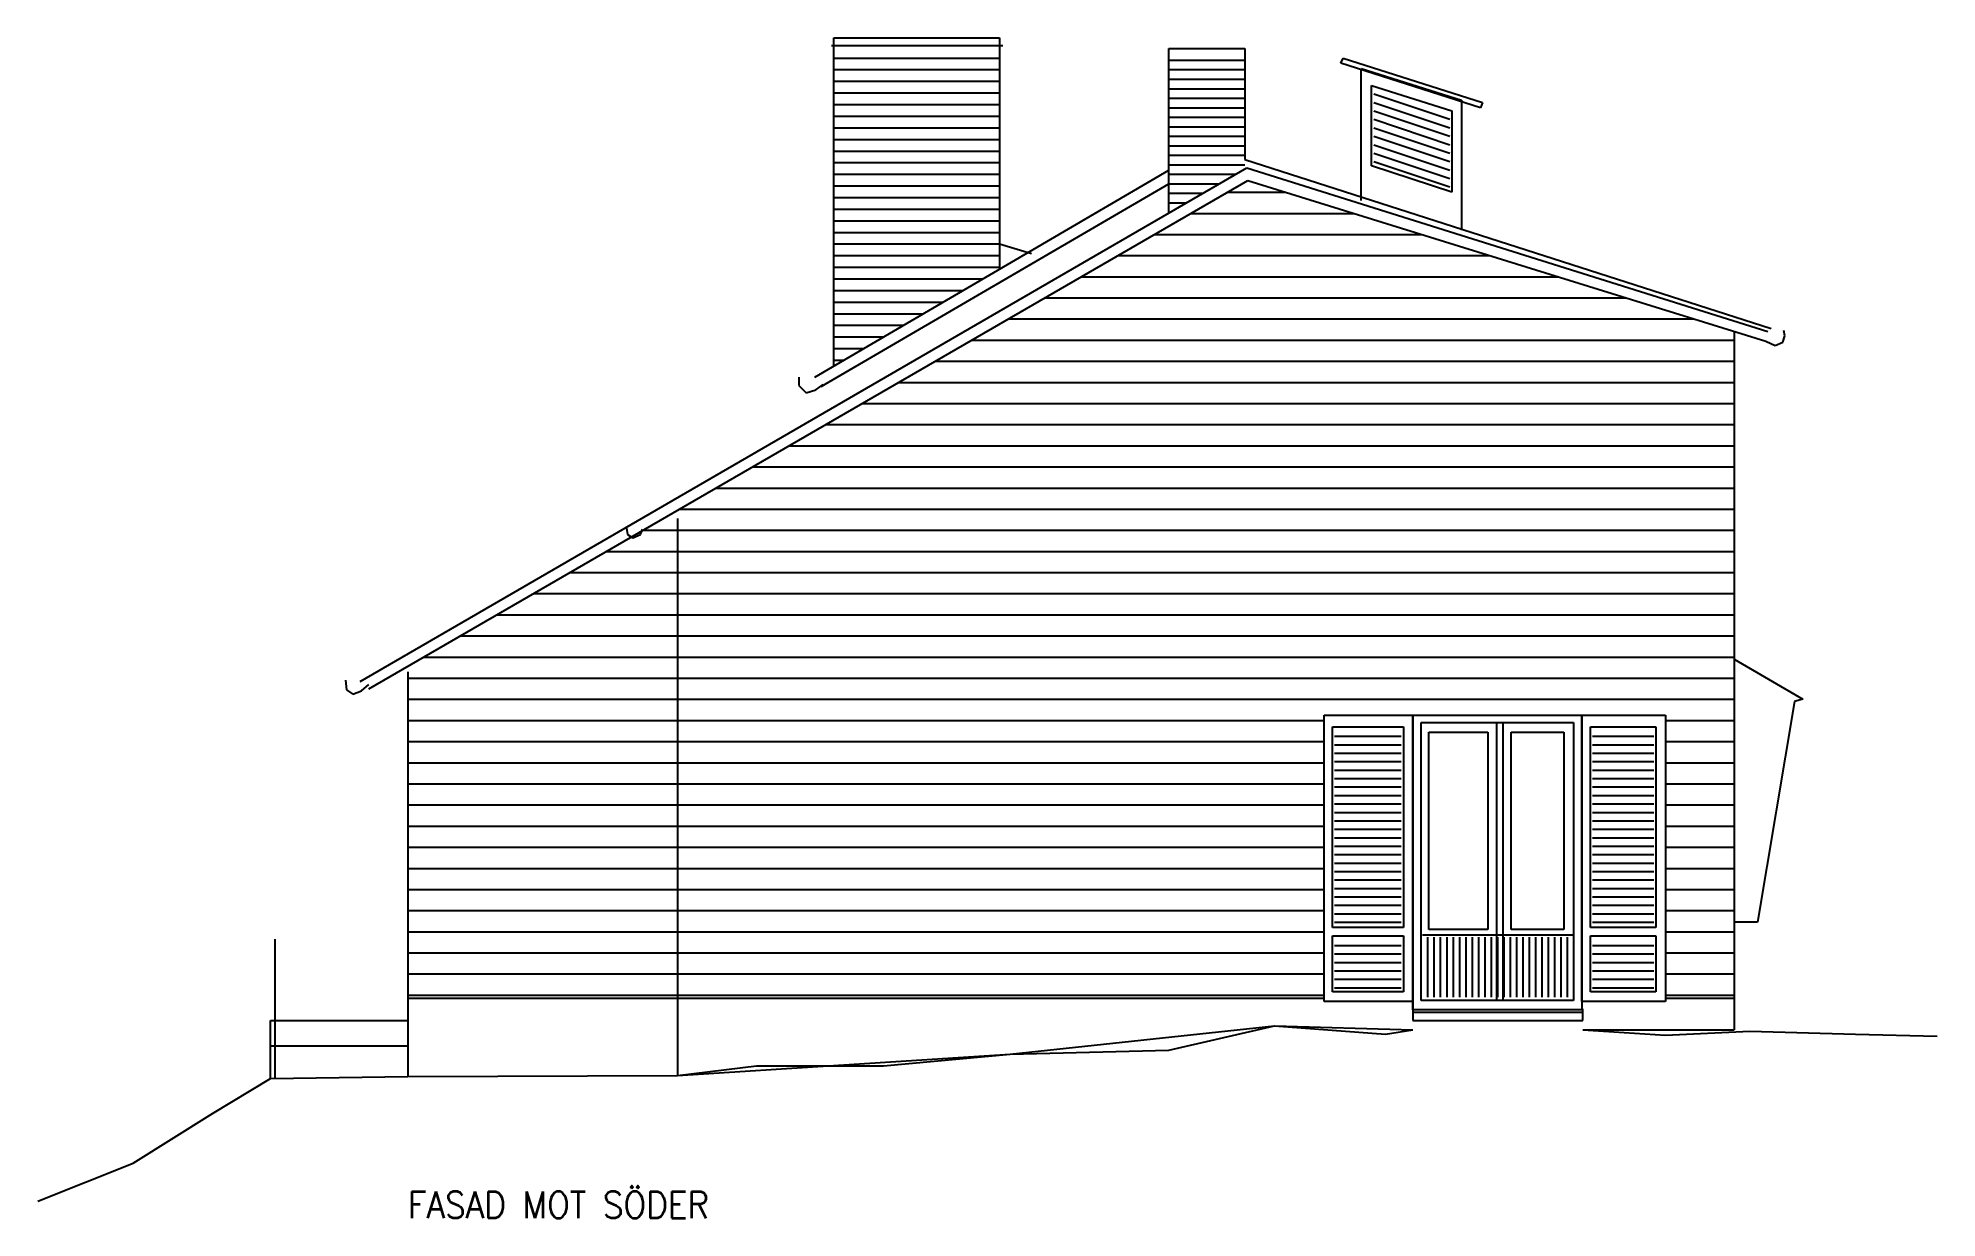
# Model space of a CAD drawing. Header units: millimetres. Extents: x -2642 to 10923, y -1012 to 7421.
import ezdxf

# ---------------------------------------------------------------- set-up
doc = ezdxf.new("R2010")
doc.units = ezdxf.units.MM
for name, color, linetype, true_color in [('DETALJER', 8, 'Continuous', 0x7f7f7f), ('DORR', 7, 'Continuous', 0xffffff), ('FASAD', 7, 'Continuous', 0xffffff), ('GRUND', 7, 'Continuous', 0xffffff), ('INFORMATION', 7, 'Continuous', 0xffffff), ('LUCKOR', 7, 'Continuous', 0xffffff), ('MARK', 7, 'Continuous', 0xffffff), ('OVRIGT_TOLKAT', 8, 'Continuous', 0x7f7f7f), ('PANEL', 8, 'Continuous', 0x7f7f7f), ('SKORSTEN', 7, 'Continuous', 0xffffff), ('TAK', 7, 'Continuous', 0xffffff), ('TAK_MINDRE', 7, 'Continuous', 0xffffff), ('TAK_STORRE', 7, 'Continuous', 0xffffff), ('VENTILATION', 7, 'Continuous', 0xffffff)]:
    doc.layers.add(name, color=color, linetype=linetype, true_color=true_color)
doc.styles.add('textstyle0', font='')
doc.styles.get('textstyle0').set_extended_font_data('Standard')

msp = doc.modelspace()

# ---------------------------------------------------------------- linework, layer by layer
at = {"layer": 'DETALJER'}
for p, q in [((3049.788311, 7277.217652), (4227.429341, 7277.217652)), ((3049.788311, 7194.178861), (4227.429341, 7194.178861)), ((5442.815277, 7262.11969), (5978.792926, 7262.11969)), ((5442.815277, 7194.178861), (5978.792926, 7194.178861)), ((3049.788311, 7111.140071), (4227.429341, 7111.140071)), ((5442.815277, 7126.238033), (5978.792926, 7126.238033)), ((5442.815277, 7058.297204), (5978.792926, 7058.297204)), ((3049.788311, 7028.10128), (4227.429341, 7028.10128)), ((3049.788311, 6945.062489), (4227.429341, 6945.062489)), ((5442.815277, 6990.356375), (5978.792926, 6990.356375)), ((5442.815277, 6922.415547), (5978.792926, 6922.415547)), ((6899.768604, 7020.552299), (7443.295233, 6839.376756)), ((6899.768604, 6960.160451), (7443.295233, 6778.984908)), ((3049.788311, 6862.023699), (4227.429341, 6862.023699)), ((5442.815277, 6854.474718), (5978.792926, 6854.474718)), ((5442.815277, 6786.533889), (5978.792926, 6786.533889)), ((6899.768604, 6899.768604), (7443.295233, 6718.59306)), ((6899.768604, 6839.376756), (7443.295233, 6658.201213)), ((3049.788311, 6778.984908), (4227.429341, 6778.984908)), ((3049.788311, 6695.946118), (4227.429341, 6695.946118)), ((5442.815277, 6718.59306), (5978.792926, 6718.59306)), ((5442.815277, 6650.652232), (5978.792926, 6650.652232)), ((6899.768604, 6778.984908), (7443.295233, 6597.809365)), ((6899.768604, 6718.59306), (7443.295233, 6537.417517)), ((6899.768604, 6658.201213), (7443.295233, 6477.02567)), ((3049.788311, 6612.907327), (4227.429341, 6612.907327)), ((3049.788311, 6529.868536), (4227.429341, 6529.868536)), ((5442.815277, 6582.711403), (5978.792926, 6582.711403)), ((5442.815277, 6514.770574), (5978.792926, 6514.770574)), ((6899.768604, 6597.809365), (7443.295233, 6416.633822)), ((6899.768604, 6537.417517), (7443.295233, 6356.241974)), ((3049.788311, 6446.829746), (4227.429341, 6446.829746)), ((5442.815277, 6446.829746), (5915.698356, 6446.829746)), ((5442.815277, 6378.888917), (5798.40956, 6378.888917)), ((3049.788311, 6363.790955), (4227.429341, 6363.790955)), ((3049.788311, 6280.752164), (4227.429341, 6280.752164)), ((5442.815277, 6310.948088), (5681.120763, 6310.948088)), ((5442.815277, 6243.00726), (5563.831966, 6243.00726)), ((3049.788311, 6197.713374), (4227.429341, 6197.713374)), ((3049.788311, 6114.674583), (4227.429341, 6114.674583)), ((5442.815277, 6175.066431), (5446.543169, 6175.066431)), ((3049.788311, 6031.635792), (4227.429341, 6031.635792)), ((3049.788311, 5948.597002), (4227.429341, 5948.597002)), ((3049.788311, 5865.558211), (4227.429341, 5865.558211)), ((3049.788311, 5782.519421), (4227.429341, 5782.519421)), ((3049.788311, 5699.48063), (4106.299009, 5699.48063)), ((3049.788311, 5616.441839), (3964.370464, 5616.441839)), ((3049.788311, 5533.403049), (3822.441919, 5533.403049)), ((3049.788311, 5450.364258), (3680.513373, 5450.364258)), ((3049.788311, 5367.325467), (3538.584828, 5367.325467)), ((3049.788311, 5284.286677), (3396.656283, 5284.286677)), ((3049.788311, 5201.247886), (3254.727738, 5201.247886)), ((3049.788311, 5118.209096), (3112.799193, 5118.209096)), ((6620.456308, 2430.771871), (7096.042109, 2430.771871)), ((6620.456308, 2370.380024), (7096.042109, 2370.380024)), ((6620.456308, 2309.988176), (7096.042109, 2309.988176)), ((8462.407664, 2430.771871), (8900.24856, 2430.771871)), ((8462.407664, 2370.380024), (8900.24856, 2370.380024)), ((8462.407664, 2309.988176), (8900.24856, 2309.988176)), ((6620.456308, 2249.596328), (7096.042109, 2249.596328)), ((6620.456308, 2189.20448), (7096.042109, 2189.20448)), ((8462.407664, 2249.596328), (8900.24856, 2249.596328)), ((8462.407664, 2189.20448), (8900.24856, 2189.20448)), ((6620.456308, 2128.812633), (7096.042109, 2128.812633)), ((6620.456308, 2068.420785), (7096.042109, 2068.420785)), ((8462.407664, 2128.812633), (8900.24856, 2128.812633)), ((8462.407664, 2068.420785), (8900.24856, 2068.420785)), ((6620.456308, 2008.028937), (7096.042109, 2008.028937)), ((6620.456308, 1947.637089), (7096.042109, 1947.637089)), ((8462.407664, 2008.028937), (8900.24856, 2008.028937)), ((8462.407664, 1947.637089), (8900.24856, 1947.637089)), ((6620.456308, 1887.245242), (7096.042109, 1887.245242)), ((6620.456308, 1826.853394), (7096.042109, 1826.853394)), ((6620.456308, 1766.461546), (7096.042109, 1766.461546)), ((8462.407664, 1887.245242), (8900.24856, 1887.245242)), ((8462.407664, 1826.853394), (8900.24856, 1826.853394)), ((8462.407664, 1766.461546), (8900.24856, 1766.461546)), ((6620.456308, 1706.069699), (7096.042109, 1706.069699)), ((6620.456308, 1645.677851), (7096.042109, 1645.677851)), ((8462.407664, 1706.069699), (8900.24856, 1706.069699)), ((8462.407664, 1645.677851), (8900.24856, 1645.677851)), ((6620.456308, 1585.286003), (7096.042109, 1585.286003)), ((6620.456308, 1524.894155), (7096.042109, 1524.894155)), ((8462.407664, 1585.286003), (8900.24856, 1585.286003)), ((8462.407664, 1524.894155), (8900.24856, 1524.894155)), ((6620.456308, 1464.502308), (7096.042109, 1464.502308)), ((6620.456308, 1404.11046), (7096.042109, 1404.11046)), ((8462.407664, 1464.502308), (8900.24856, 1464.502308)), ((8462.407664, 1404.11046), (8900.24856, 1404.11046)), ((6620.456308, 1343.718612), (7096.042109, 1343.718612)), ((6620.456308, 1283.326764), (7096.042109, 1283.326764)), ((6620.456308, 1222.934917), (7096.042109, 1222.934917)), ((8462.407664, 1343.718612), (8900.24856, 1343.718612)), ((8462.407664, 1283.326764), (8900.24856, 1283.326764)), ((8462.407664, 1222.934917), (8900.24856, 1222.934917)), ((6620.456308, 1162.543069), (7096.042109, 1162.543069)), ((6620.456308, 1102.151221), (7096.042109, 1102.151221)), ((8462.407664, 1162.543069), (8900.24856, 1162.543069)), ((8462.407664, 1102.151221), (8900.24856, 1102.151221)), ((7284.766633, 996.465488), (7284.766633, 566.173573)), ((7330.060519, 996.465488), (7330.060519, 566.173573)), ((7375.354405, 996.465488), (7375.354405, 566.173573)), ((7420.64829, 996.465488), (7420.64829, 566.173573)), ((7465.942176, 996.465488), (7465.942176, 566.173573)), ((7511.236062, 996.465488), (7511.236062, 566.173573)), ((7556.529948, 996.465488), (7556.529948, 566.173573)), ((7601.823834, 996.465488), (7601.823834, 566.173573)), ((7647.117719, 996.465488), (7647.117719, 566.173573)), ((7692.411605, 996.465488), (7692.411605, 566.173573)), ((7737.705491, 996.465488), (7737.705491, 566.173573)), ((7782.999377, 996.465488), (7782.999377, 566.173573)), ((7828.293263, 996.465488), (7828.293263, 566.173573)), ((7873.587148, 996.465488), (7873.587148, 566.173573)), ((7918.881034, 996.465488), (7918.881034, 566.173573)), ((7964.17492, 996.465488), (7964.17492, 566.173573)), ((8009.468806, 996.465488), (8009.468806, 566.173573)), ((8054.762692, 996.465488), (8054.762692, 566.173573)), ((8100.056577, 996.465488), (8100.056577, 566.173573)), ((8145.350463, 996.465488), (8145.350463, 566.173573)), ((8190.644349, 996.465488), (8190.644349, 566.173573)), ((8235.938235, 996.465488), (8235.938235, 566.173573)), ((8281.232121, 996.465488), (8281.232121, 566.173573)), ((6620.456308, 936.07364), (7096.042109, 936.07364)), ((6620.456308, 875.681792), (7096.042109, 875.681792)), ((6620.456308, 815.289944), (7096.042109, 815.289944)), ((8462.407664, 936.07364), (8900.24856, 936.07364)), ((8462.407664, 875.681792), (8900.24856, 875.681792)), ((8462.407664, 815.289944), (8900.24856, 815.289944)), ((6620.456308, 754.898097), (7096.042109, 754.898097)), ((6620.456308, 694.506249), (7096.042109, 694.506249)), ((8462.407664, 754.898097), (8900.24856, 754.898097)), ((8462.407664, 694.506249), (8900.24856, 694.506249)), ((6620.456308, 634.114401), (7096.042109, 634.114401)), ((8462.407664, 634.114401), (8900.24856, 634.114401))]:
    msp.add_line(p, q, dxfattribs=at)
at = {"layer": 'DORR'}
for p, q in [((7179.080899, 2581.751491), (8386.917854, 2581.751491)), ((7179.080899, 475.585801), (7179.080899, 2581.751491)), ((8386.917854, 2581.751491), (8386.917854, 475.585801)), ((7239.472747, 2528.908624), (8326.526006, 2528.908624)), ((7239.472747, 543.52663), (7239.472747, 2528.908624)), ((7292.315614, 2460.967795), (7715.058548, 2460.967795)), ((7292.315614, 1049.308354), (7292.315614, 2460.967795)), ((7715.058548, 2460.967795), (7715.058548, 1049.308354)), ((7775.450396, 2528.908624), (7775.450396, 543.52663)), ((7820.744282, 2528.908624), (7820.744282, 543.52663)), ((7881.136129, 2460.967795), (8258.585178, 2460.967795)), ((7881.136129, 1049.308354), (7881.136129, 2460.967795)), ((8258.585178, 2460.967795), (8258.585178, 1049.308354)), ((8326.526006, 2528.908624), (8326.526006, 543.52663)), ((7247.021728, 1011.56345), (8326.526006, 1011.56345)), ((7715.058548, 1049.308354), (7292.315614, 1049.308354)), ((8258.585178, 1049.308354), (7881.136129, 1049.308354)), ((8326.526006, 543.52663), (7239.472747, 543.52663)), ((8386.917854, 475.585801), (7179.080899, 475.585801))]:
    msp.add_line(p, q, dxfattribs=at)
at = {"layer": 'FASAD'}
for p, q in [((9473.971113, 5322.031582), (9473.971113, 332.155163)), ((1924.990147, 3985.86195), (1924.990147, 7.548981)), ((0, 2891.25971), (0, 0))]:
    msp.add_line(p, q, dxfattribs=at)
at = {"layer": 'GRUND'}
for p, q in [((0, 558.624592), (6544.966498, 558.624592)), ((8983.287351, 558.624592), (9473.971113, 558.624592)), ((7179.080899, 535.977649), (7179.080899, 400.095991)), ((7179.080899, 460.487839), (8394.466835, 460.487839)), ((8394.466835, 400.095991), (8394.466835, 483.134782)), ((4302.919151, 158.5286), (6190.164393, 362.351086)), ((6190.164393, 362.351086), (7179.080899, 332.155163)), ((7179.080899, 400.095991), (8394.466835, 400.095991)), ((8394.466835, 332.155163), (9473.971113, 332.155163)), ((1924.990147, 7.548981), (4302.919151, 158.5286)), ((0, 0), (1924.990147, 7.548981))]:
    msp.add_line(p, q, dxfattribs=at)
at = {"layer": 'LUCKOR'}
for p, q in [((6544.966498, 2581.751491), (7179.080899, 2581.751491)), ((6544.966498, 535.977649), (6544.966498, 2581.751491)), ((7179.080899, 2581.751491), (7179.080899, 535.977649)), ((8386.917854, 2581.751491), (8983.287351, 2581.751491)), ((8386.917854, 535.977649), (8386.917854, 2581.751491)), ((8983.287351, 2581.751491), (8983.287351, 535.977649)), ((6605.358346, 2498.7127), (7111.140071, 2498.7127)), ((6605.358346, 1064.406316), (6605.358346, 2498.7127)), ((7111.140071, 2498.7127), (7111.140071, 1064.406316)), ((8447.309702, 2498.7127), (8915.346522, 2498.7127)), ((8447.309702, 1064.406316), (8447.309702, 2498.7127)), ((8915.346522, 2498.7127), (8915.346522, 1064.406316)), ((7111.140071, 1064.406316), (6605.358346, 1064.406316)), ((6605.358346, 1004.014469), (7111.140071, 1004.014469)), ((6605.358346, 603.918477), (6605.358346, 1004.014469)), ((7111.140071, 1004.014469), (7111.140071, 603.918477)), ((8915.346522, 1064.406316), (8447.309702, 1064.406316)), ((8447.309702, 1004.014469), (8915.346522, 1004.014469)), ((8447.309702, 603.918477), (8447.309702, 1004.014469)), ((8915.346522, 1004.014469), (8915.346522, 603.918477)), ((7111.140071, 603.918477), (6605.358346, 603.918477)), ((8915.346522, 603.918477), (8447.309702, 603.918477)), ((7179.080899, 535.977649), (6544.966498, 535.977649)), ((8983.287351, 535.977649), (8386.917854, 535.977649))]:
    msp.add_line(p, q, dxfattribs=at)
at = {"layer": 'MARK'}
for p, q in [((5435.266296, 188.724524), (6190.164393, 362.351086)), ((6190.164393, 362.351086), (6982.807394, 301.959239)), ((6982.807394, 301.959239), (7179.080899, 332.155163)), ((8394.466835, 332.155163), (8983.287351, 294.410258)), ((8983.287351, 294.410258), (9587.205828, 324.606182)), ((9587.205828, 324.606182), (10342.103925, 301.959239)), ((10342.103925, 301.959239), (10923.375459, 286.861277)), ((3397.041435, 75.48981), (4302.919151, 158.5286)), ((4302.919151, 158.5286), (5435.266296, 188.724524)), ((-981.367526, -15.097962), (0, 0)), ((1924.990147, 7.548981), (2491.163719, 75.48981)), ((2491.163719, 75.48981), (3397.041435, 75.48981)), ((-1396.561479, -264.214334), (-981.367526, -15.097962)), ((-1962.735051, -619.016439), (-1396.561479, -264.214334)), ((-2642.143338, -890.779754), (-1962.735051, -619.016439))]:
    msp.add_line(p, q, dxfattribs=at)
at = {"layer": 'OVRIGT_TOLKAT'}
for p, q in [((9473.971113, 2981.847482), (9964.654876, 2694.986205)), ((9904.263028, 2679.888243), (9640.048695, 1102.151221)), ((9964.654876, 2694.986205), (9904.263028, 2679.888243)), ((9640.048695, 1102.151221), (9473.971113, 1102.151221)), ((-951.171602, 981.367526), (-951.171602, -15.097962)), ((-981.367526, -15.097962), (-981.367526, 400.095991)), ((-981.367526, 400.095991), (0, 400.095991)), ((-981.367526, 218.920448), (0, 218.920448))]:
    msp.add_line(p, q, dxfattribs=at)
at = {"layer": 'PANEL'}
for p, q in [((5857.805204, 6318.497069), (6269.130707, 6318.497069)), ((5596.651268, 6167.51745), (6755.841322, 6167.51745)), ((5335.497331, 6016.537831), (7242.551937, 6016.537831)), ((5074.343395, 5865.558211), (7729.262552, 5865.558211)), ((4813.189459, 5714.578592), (8215.973167, 5714.578592)), ((4552.035523, 5563.598973), (8702.683782, 5563.598973)), ((4290.881587, 5412.619353), (9189.394397, 5412.619353)), ((4029.727651, 5261.639734), (9473.971113, 5261.639734)), ((3768.573715, 5110.660115), (9473.971113, 5110.660115)), ((3507.419778, 4959.680495), (9473.971113, 4959.680495)), ((3246.265842, 4808.700876), (9473.971113, 4808.700876)), ((2985.111906, 4657.721257), (9473.971113, 4657.721257)), ((2723.95797, 4506.741637), (9473.971113, 4506.741637)), ((2462.804034, 4355.762018), (9473.971113, 4355.762018)), ((2201.650098, 4204.782399), (9473.971113, 4204.782399)), ((1940.496161, 4053.802779), (9473.971113, 4053.802779)), ((1679.342225, 3902.82316), (9473.971113, 3902.82316)), ((1418.188289, 3751.843541), (9473.971113, 3751.843541)), ((1157.034353, 3600.863921), (9473.971113, 3600.863921)), ((895.880417, 3449.884302), (9473.971113, 3449.884302)), ((634.726481, 3298.904682), (9473.971113, 3298.904682)), ((373.572545, 3147.925063), (9473.971113, 3147.925063)), ((112.418608, 2996.945444), (9473.971113, 2996.945444)), ((0, 2845.965824), (9473.971113, 2845.965824)), ((0, 2694.986205), (9473.971113, 2694.986205)), ((0, 2544.006586), (6544.966498, 2544.006586)), ((8983.287351, 2544.006586), (9473.971113, 2544.006586)), ((0, 2393.026966), (6544.966498, 2393.026966)), ((8983.287351, 2393.026966), (9473.971113, 2393.026966)), ((0, 2242.047347), (6544.966498, 2242.047347)), ((8983.287351, 2242.047347), (9473.971113, 2242.047347)), ((0, 2091.067728), (6544.966498, 2091.067728)), ((8983.287351, 2091.067728), (9473.971113, 2091.067728)), ((0, 1940.088108), (6544.966498, 1940.088108)), ((8983.287351, 1940.088108), (9473.971113, 1940.088108)), ((0, 1789.108489), (6544.966498, 1789.108489)), ((8983.287351, 1789.108489), (9473.971113, 1789.108489)), ((0, 1638.12887), (6544.966498, 1638.12887)), ((8983.287351, 1638.12887), (9473.971113, 1638.12887)), ((0, 1487.14925), (6544.966498, 1487.14925)), ((8983.287351, 1487.14925), (9473.971113, 1487.14925)), ((0, 1336.169631), (6544.966498, 1336.169631)), ((8983.287351, 1336.169631), (9473.971113, 1336.169631)), ((0, 1185.190012), (6544.966498, 1185.190012)), ((8983.287351, 1185.190012), (9473.971113, 1185.190012)), ((0, 1034.210392), (6544.966498, 1034.210392)), ((8983.287351, 1034.210392), (9473.971113, 1034.210392)), ((0, 883.230773), (6544.966498, 883.230773)), ((8983.287351, 883.230773), (9473.971113, 883.230773)), ((0, 732.251154), (6544.966498, 732.251154)), ((8983.287351, 732.251154), (9473.971113, 732.251154)), ((0, 581.271534), (6544.966498, 581.271534)), ((8983.287351, 581.271534), (9473.971113, 581.271534))]:
    msp.add_line(p, q, dxfattribs=at)
at = {"layer": 'SKORSTEN'}
for p, q in [((3027.141368, 7367.805424), (4250.076284, 7367.805424)), ((3042.23933, 5080.464191), (3042.23933, 7420.64829)), ((3042.23933, 7420.64829), (4227.429341, 7420.64829)), ((4227.429341, 7420.64829), (4227.429341, 5767.421459)), ((5435.266296, 6167.51745), (5435.266296, 7345.158481)), ((5435.266296, 7345.158481), (5978.792926, 7345.158481)), ((5978.792926, 7345.158481), (5978.792926, 6552.515479)), ((4227.429341, 5948.597002), (4453.89877, 5880.656173))]:
    msp.add_line(p, q, dxfattribs=at)
at = {"layer": 'TAK'}
for p, q in [((9821.224238, 5246.541772), (9836.3222, 5291.835658)), ((9836.3222, 5291.835658), (9828.773219, 5329.580563)), ((9700.440542, 5254.090753), (9768.381371, 5223.894829)), ((9768.381371, 5223.894829), (9821.224238, 5246.541772)), ((2793.122958, 4997.4254), (2793.122958, 4937.033552)), ((2793.122958, 4937.033552), (2845.965824, 4884.190686)), ((2845.965824, 4884.190686), (2913.906653, 4906.837628)), ((2913.906653, 4906.837628), (2966.74952, 4944.582533)), ((1562.63906, 3917.921122), (1570.188041, 3872.627236)), ((1570.188041, 3872.627236), (1607.932946, 3849.980293)), ((1607.932946, 3849.980293), (1660.775813, 3872.627236)), ((1660.775813, 3872.627236), (1675.873775, 3910.372141)), ((-445.389877, 2830.867863), (-437.840896, 2762.927034)), ((-437.840896, 2762.927034), (-392.54701, 2732.73111)), ((-392.54701, 2732.73111), (-332.155163, 2755.378053)), ((-332.155163, 2755.378053), (-279.312296, 2800.671939))]:
    msp.add_line(p, q, dxfattribs=at)
at = {"layer": 'TAK_MINDRE'}
for p, q in [((5978.792926, 6552.515479), (9738.185447, 5344.678525)), ((2906.357672, 4997.4254), (5435.266296, 6477.02567)), ((2951.651558, 4929.484571), (5435.266296, 6378.888917))]:
    msp.add_line(p, q, dxfattribs=at)
at = {"layer": 'TAK_STORRE'}
for p, q in [((-339.704144, 2823.318882), (5993.890888, 6492.123631)), ((-279.312296, 2770.476015), (6001.439869, 6401.53586)), ((5993.890888, 6492.123631), (9715.538504, 5322.031582)), ((6001.439869, 6401.53586), (9700.440542, 5254.090753))]:
    msp.add_line(p, q, dxfattribs=at)
at = {"layer": 'VENTILATION'}
for p, q in [((6665.750194, 7239.472747), (6680.848156, 7277.217652)), ((7662.215681, 6922.415547), (6665.750194, 7239.472747)), ((6680.848156, 7277.217652), (7677.313643, 6960.160451)), ((6809.180832, 6258.105221), (6809.180832, 7201.727842)), ((6809.180832, 7201.727842), (7526.334024, 6975.258413)), ((6884.670642, 7080.944147), (7458.393195, 6899.768604)), ((6884.670642, 6507.221593), (6884.670642, 7080.944147)), ((7526.334024, 6975.258413), (7526.334024, 6046.733754)), ((7677.313643, 6960.160451), (7662.215681, 6922.415547)), ((7458.393195, 6899.768604), (7458.393195, 6318.497069)), ((7458.393195, 6318.497069), (6884.670642, 6507.221593))]:
    msp.add_line(p, q, dxfattribs=at)

# ---------------------------------------------------------------- texts
at = {"layer": 'INFORMATION', "style": 'textstyle0'}
msp.add_text('FASAD MOT SÖDER', height=188.725, dxfattribs=at).set_placement((0, -1011.56345))

doc.saveas('drawing.dxf')
